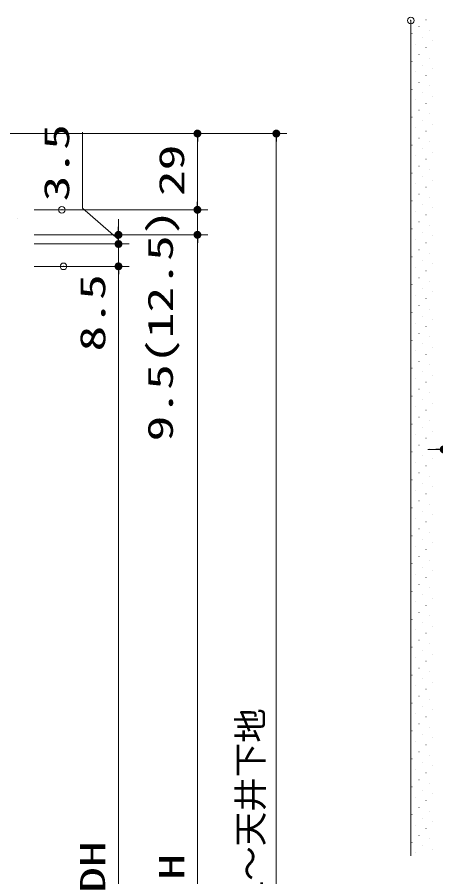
# Model space of a CAD drawing. Units: millimetres, scale not verified. Extents: x -1306 to 1306, y -607 to 607.
# Drawn here: x -177 to -17.9, y -144.9 to 182 of the extents above; entities that cross this region are included whole.
import ezdxf
from ezdxf.enums import TextEntityAlignment as Align

# ---------------------------------------------------------------- set-up
doc = ezdxf.new("R2010")
doc.units = ezdxf.units.MM
doc.header["$LTSCALE"] = 5
doc.header["$PDMODE"] = 32
doc.header["$PDSIZE"] = 2.5
for name, color, linetype, lineweight in [('0-1_線(黄)', 2, 'Continuous', 15), ('1-1_寸法線', 3, 'Continuous', 13), ('1-2_ハッチング', 6, 'Continuous', 9), ('1-4_DEFPOINTS', 7, 'Continuous', 5), ('1-5_0', 3, 'Continuous', 25)]:
    doc.layers.add(name, color=color, linetype=linetype, lineweight=lineweight)
doc.styles.add('ＭＳ ゴシック', font='')
doc.styles.get('ＭＳ ゴシック').set_extended_font_data('MS Gothic')

# ---------------------------------------------------------------- blocks, each defined once
blk = doc.blocks.new('_DOT')
at = {"layer": '1-5_0'}
blk.add_line((-2.5, 0), (-5, 0), dxfattribs=at)
for points in [[(0, 0), (-2.5, 0), (-2.48, 0.313)], [(0, 0), (-2.48, -0.313), (-2.5, 0)], [(0, 0), (-2.48, 0.313), (-2.421, 0.622)], [(0, 0), (-2.421, -0.622), (-2.48, -0.313)], [(0, 0), (-2.421, 0.622), (-2.324, 0.92)], [(0, 0), (-2.324, -0.92), (-2.421, -0.622)], [(0, 0), (-2.324, 0.92), (-2.191, 1.204)], [(0, 0), (-2.191, -1.204), (-2.324, -0.92)], [(0, 0), (-2.191, 1.204), (-2.023, 1.469)], [(0, 0), (-2.023, -1.469), (-2.191, -1.204)], [(0, 0), (-2.023, 1.469), (-1.822, 1.711)], [(0, 0), (-1.822, -1.711), (-2.023, -1.469)], [(0, 0), (-1.822, 1.711), (-1.594, 1.926)], [(0, 0), (-1.594, -1.926), (-1.822, -1.711)], [(0, 0), (-1.594, 1.926), (-1.34, 2.111)], [(0, 0), (-1.34, -2.111), (-1.594, -1.926)], [(0, 0), (-1.34, 2.111), (-1.064, 2.262)], [(0, 0), (-1.064, -2.262), (-1.34, -2.111)], [(0, 0), (-1.064, 2.262), (-0.773, 2.378)], [(0, 0), (-0.773, -2.378), (-1.064, -2.262)], [(0, 0), (-0.773, 2.378), (-0.468, 2.456)], [(0, 0), (-0.468, -2.456), (-0.773, -2.378)], [(0, 0), (-0.468, 2.456), (-0.157, 2.495)], [(0, 0), (-0.157, -2.495), (-0.468, -2.456)], [(0, 0), (-0.157, 2.495), (0.157, 2.495)], [(0, 0), (0.157, -2.495), (-0.157, -2.495)], [(0, 0), (0.157, 2.495), (0.468, 2.456)], [(0, 0), (0.468, 2.456), (0.773, 2.378)], [(0, 0), (0.773, 2.378), (1.064, 2.262)], [(0, 0), (1.064, 2.262), (1.34, 2.111)], [(0, 0), (1.34, 2.111), (1.594, 1.926)], [(0, 0), (1.594, 1.926), (1.822, 1.711)], [(0, 0), (1.822, 1.711), (2.023, 1.469)], [(0, 0), (2.023, 1.469), (2.191, 1.204)], [(0, 0), (2.191, 1.204), (2.324, 0.92)], [(0, 0), (2.324, 0.92), (2.421, 0.622)], [(0, 0), (2.421, 0.622), (2.48, 0.313)], [(0, 0), (2.48, 0.313), (2.5, 0)], [(0, 0), (0.468, -2.456), (0.157, -2.495)], [(0, 0), (0.773, -2.378), (0.468, -2.456)], [(0, 0), (1.064, -2.262), (0.773, -2.378)], [(0, 0), (1.34, -2.111), (1.064, -2.262)], [(0, 0), (1.594, -1.926), (1.34, -2.111)], [(0, 0), (1.822, -1.711), (1.594, -1.926)], [(0, 0), (2.023, -1.469), (1.822, -1.711)], [(0, 0), (2.191, -1.204), (2.023, -1.469)], [(0, 0), (2.324, -0.92), (2.191, -1.204)], [(0, 0), (2.421, -0.622), (2.324, -0.92)], [(0, 0), (2.48, -0.313), (2.421, -0.622)], [(0, 0), (2.5, 0), (2.48, -0.313)]]:
    blk.add_solid(points, dxfattribs=at)

msp = doc.modelspace()

# ---------------------------------------------------------------- linework, layer by layer
at = {"layer": '0-1_線(黄)'}
msp.add_line((-27.376, -136.992), (-27.376, 180.725), dxfattribs=at)
at = {"layer": '1-1_寸法線'}
for p, q in [((-208.001, 137.723), (-74.501, 137.723)), ((-189.539, 137.723), (-104.501, 137.723)), ((-108.501, 111.723), (-108.501, 134.723)), ((-78.501, -377.777), (-78.501, 134.723)), ((-108.501, 111.723), (-108.501, 114.723)), ((-170.501, 108.723), (-104.501, 108.723)), ((-152.039, 108.723), (-104.501, 108.723)), ((-108.501, 108.723), (-108.501, 99.223)), ((-138.501, 102.223), (-138.501, 105.223)), ((-138.501, 98.723), (-138.501, 101.723)), ((-138.501, 98.723), (-138.501, 101.723)), ((-170.501, 99.223), (-104.501, 99.223)), ((-170.501, 99.223), (-134.501, 99.223)), ((-170.501, 99.223), (-104.501, 99.223)), ((-138.501, 99.223), (-138.501, 95.723)), ((-138.501, 99.223), (-138.501, 95.723)), ((-170.501, 95.723), (-134.501, 95.723)), ((-170.501, 95.723), (-134.501, 95.723)), ((-138.501, 95.723), (-138.501, 87.223)), ((-108.501, 96.223), (-108.501, -377.777)), ((-108.501, 96.223), (-108.501, 18.08)), ((-138.501, 92.723), (-138.501, 89.723)), ((-170.501, 87.223), (-134.501, 87.223)), ((-151.375, 87.223), (-134.501, 87.223)), ((-138.501, 84.223), (-138.501, 52.271)), ((-138.501, 84.223), (-138.501, -365.777)), ((-17.876, 17.598), (-20.876, 17.598))]:
    msp.add_line(p, q, dxfattribs=at)
msp.add_lwpolyline([(-138.501, 97.473), (-152.2, 109.353), (-152.2, 138.306)], dxfattribs=at)
at = {"layer": '1-2_ハッチング'}
for p, q in [((-21.644, 181.026), (-21.594, 181.026)), ((-24.296, 178.375), (-24.246, 178.375)), ((-20.318, 177.049), (-20.268, 177.049)), ((-26.947, 175.723), (-26.897, 175.723)), ((-22.97, 174.397), (-22.92, 174.397)), ((-25.621, 171.745), (-25.571, 171.745)), ((-21.644, 170.42), (-21.594, 170.42)), ((-18.992, 173.071), (-18.942, 173.071)), ((-24.296, 167.768), (-24.246, 167.768)), ((-26.947, 165.116), (-26.897, 165.116)), ((-22.97, 163.79), (-22.92, 163.79)), ((-20.318, 166.442), (-20.268, 166.442)), ((-25.621, 161.139), (-25.571, 161.139)), ((-18.992, 162.465), (-18.942, 162.465)), ((-24.296, 157.161), (-24.246, 157.161)), ((-21.644, 159.813), (-21.594, 159.813)), ((-26.947, 154.51), (-26.897, 154.51)), ((-20.318, 155.836), (-20.268, 155.836)), ((-25.621, 150.532), (-25.571, 150.532)), ((-22.97, 153.184), (-22.92, 153.184)), ((-18.992, 151.858), (-18.942, 151.858)), ((-21.644, 149.206), (-21.594, 149.206)), ((-26.947, 143.903), (-26.897, 143.903)), ((-24.296, 146.555), (-24.246, 146.555)), ((-20.318, 145.229), (-20.268, 145.229)), ((-22.97, 142.577), (-22.92, 142.577)), ((-18.992, 141.251), (-18.942, 141.251)), ((-25.621, 139.926), (-25.571, 139.926)), ((-21.644, 138.6), (-21.594, 138.6)), ((-24.296, 135.948), (-24.246, 135.948)), ((-20.318, 134.622), (-20.268, 134.622)), ((-26.947, 133.297), (-26.897, 133.297)), ((-22.97, 131.971), (-22.92, 131.971)), ((-25.621, 129.319), (-25.571, 129.319)), ((-21.644, 127.993), (-21.594, 127.993)), ((-18.992, 130.645), (-18.942, 130.645)), ((-24.296, 125.342), (-24.246, 125.342)), ((-26.947, 122.69), (-26.897, 122.69)), ((-22.97, 121.364), (-22.92, 121.364)), ((-20.318, 124.016), (-20.268, 124.016)), ((-25.621, 118.712), (-25.571, 118.712)), ((-18.992, 120.038), (-18.942, 120.038)), ((-24.296, 114.735), (-24.246, 114.735)), ((-21.644, 117.387), (-21.594, 117.387)), ((-26.947, 112.083), (-26.897, 112.083)), ((-20.318, 113.409), (-20.268, 113.409)), ((-25.621, 108.106), (-25.571, 108.106)), ((-22.97, 110.757), (-22.92, 110.757)), ((-18.992, 109.432), (-18.942, 109.432)), ((-176.766, 105.454), (-176.716, 105.454)), ((-21.644, 106.78), (-21.594, 106.78)), ((-26.947, 101.477), (-26.897, 101.477)), ((-24.296, 104.128), (-24.246, 104.128)), ((-20.318, 102.803), (-20.268, 102.803)), ((-22.97, 100.151), (-22.92, 100.151)), ((-18.992, 98.825), (-18.942, 98.825)), ((-25.621, 97.499), (-25.571, 97.499)), ((-21.644, 96.173), (-21.594, 96.173)), ((-24.296, 93.522), (-24.246, 93.522)), ((-20.318, 92.196), (-20.268, 92.196)), ((-26.947, 90.87), (-26.897, 90.87)), ((-22.97, 89.544), (-22.92, 89.544)), ((-25.621, 86.893), (-25.571, 86.893)), ((-21.644, 85.567), (-21.594, 85.567)), ((-18.992, 88.218), (-18.942, 88.218)), ((-24.296, 82.915), (-24.246, 82.915)), ((-26.947, 80.263), (-26.897, 80.263)), ((-22.97, 78.938), (-22.92, 78.938)), ((-20.318, 81.589), (-20.268, 81.589)), ((-25.621, 76.286), (-25.571, 76.286)), ((-18.992, 77.612), (-18.942, 77.612)), ((-24.296, 72.309), (-24.246, 72.309)), ((-21.644, 74.96), (-21.594, 74.96)), ((-26.947, 69.657), (-26.897, 69.657)), ((-20.318, 70.983), (-20.268, 70.983)), ((-25.621, 65.679), (-25.571, 65.679)), ((-22.97, 68.331), (-22.92, 68.331)), ((-18.992, 67.005), (-18.942, 67.005)), ((-21.644, 64.354), (-21.594, 64.354)), ((-26.947, 59.05), (-26.897, 59.05)), ((-24.296, 61.702), (-24.246, 61.702)), ((-20.318, 60.376), (-20.268, 60.376)), ((-22.97, 57.724), (-22.92, 57.724)), ((-18.992, 56.399), (-18.942, 56.399)), ((-25.621, 55.073), (-25.571, 55.073)), ((-21.644, 53.747), (-21.594, 53.747)), ((-24.296, 51.095), (-24.246, 51.095)), ((-20.318, 49.77), (-20.268, 49.77)), ((-26.947, 48.444), (-26.897, 48.444)), ((-22.97, 47.118), (-22.92, 47.118)), ((-18.992, 45.792), (-18.942, 45.792)), ((-25.621, 44.466), (-25.571, 44.466)), ((-21.644, 43.14), (-21.594, 43.14)), ((-24.296, 40.489), (-24.246, 40.489)), ((-26.947, 37.837), (-26.897, 37.837)), ((-22.97, 36.511), (-22.92, 36.511)), ((-20.318, 39.163), (-20.268, 39.163)), ((-25.621, 33.86), (-25.571, 33.86)), ((-18.992, 35.185), (-18.942, 35.185)), ((-24.296, 29.882), (-24.246, 29.882)), ((-21.644, 32.534), (-21.594, 32.534)), ((-26.947, 27.23), (-26.897, 27.23)), ((-20.318, 28.556), (-20.268, 28.556)), ((-25.621, 23.253), (-25.571, 23.253)), ((-22.97, 25.905), (-22.92, 25.905)), ((-18.992, 24.579), (-18.942, 24.579)), ((-21.644, 21.927), (-21.594, 21.927)), ((-26.947, 16.624), (-26.897, 16.624)), ((-24.296, 19.276), (-24.246, 19.276)), ((-20.318, 17.95), (-20.268, 17.95)), ((-22.97, 15.298), (-22.92, 15.298)), ((-18.992, 13.972), (-18.942, 13.972)), ((-25.621, 12.646), (-25.571, 12.646)), ((-21.644, 11.321), (-21.594, 11.321)), ((-24.296, 8.669), (-24.246, 8.669)), ((-20.318, 7.343), (-20.268, 7.343)), ((-26.947, 6.017), (-26.897, 6.017)), ((-22.97, 4.691), (-22.92, 4.691)), ((-18.992, 3.366), (-18.942, 3.366)), ((-25.621, 2.04), (-25.571, 2.04)), ((-21.644, 0.714), (-21.594, 0.714)), ((-24.296, -1.938), (-24.246, -1.938)), ((-20.318, -3.263), (-20.268, -3.263)), ((-26.947, -4.589), (-26.897, -4.589)), ((-22.97, -5.915), (-22.92, -5.915)), ((-25.621, -8.567), (-25.571, -8.567)), ((-18.992, -7.241), (-18.942, -7.241)), ((-24.296, -12.544), (-24.246, -12.544)), ((-21.644, -9.893), (-21.594, -9.893)), ((-26.947, -15.196), (-26.897, -15.196)), ((-20.318, -13.87), (-20.268, -13.87)), ((-25.621, -19.173), (-25.571, -19.173)), ((-22.97, -16.522), (-22.92, -16.522)), ((-18.992, -17.848), (-18.942, -17.848)), ((-21.644, -20.499), (-21.594, -20.499)), ((-26.947, -25.803), (-26.897, -25.803)), ((-24.296, -23.151), (-24.246, -23.151)), ((-20.318, -24.477), (-20.268, -24.477)), ((-22.97, -27.128), (-22.92, -27.128)), ((-18.992, -28.454), (-18.942, -28.454)), ((-25.621, -29.78), (-25.571, -29.78)), ((-21.644, -31.106), (-21.594, -31.106)), ((-24.296, -33.757), (-24.246, -33.757)), ((-20.318, -35.083), (-20.268, -35.083)), ((-26.947, -36.409), (-26.897, -36.409)), ((-22.97, -37.735), (-22.92, -37.735)), ((-18.992, -39.061), (-18.942, -39.061)), ((-25.621, -40.387), (-25.571, -40.387)), ((-21.644, -41.712), (-21.594, -41.712)), ((-24.296, -44.364), (-24.246, -44.364)), ((-20.318, -45.69), (-20.268, -45.69)), ((-26.947, -47.016), (-26.897, -47.016)), ((-22.97, -48.342), (-22.92, -48.342)), ((-25.621, -50.993), (-25.571, -50.993)), ((-18.992, -49.667), (-18.942, -49.667)), ((-24.296, -54.971), (-24.246, -54.971)), ((-21.644, -52.319), (-21.594, -52.319)), ((-26.947, -57.622), (-26.897, -57.622)), ((-20.318, -56.296), (-20.268, -56.296)), ((-25.621, -61.6), (-25.571, -61.6)), ((-22.97, -58.948), (-22.92, -58.948)), ((-18.992, -60.274), (-18.942, -60.274)), ((-21.644, -62.926), (-21.594, -62.926)), ((-26.947, -68.229), (-26.897, -68.229)), ((-24.296, -65.577), (-24.246, -65.577)), ((-20.318, -66.903), (-20.268, -66.903)), ((-22.97, -69.555), (-22.92, -69.555)), ((-18.992, -70.881), (-18.942, -70.881)), ((-25.621, -72.206), (-25.571, -72.206)), ((-21.644, -73.532), (-21.594, -73.532)), ((-24.296, -76.184), (-24.246, -76.184)), ((-20.318, -77.51), (-20.268, -77.51)), ((-26.947, -78.836), (-26.897, -78.836)), ((-22.97, -80.161), (-22.92, -80.161)), ((-18.992, -81.487), (-18.942, -81.487)), ((-25.621, -82.813), (-25.571, -82.813)), ((-21.644, -84.139), (-21.594, -84.139)), ((-24.296, -86.79), (-24.246, -86.79)), ((-20.318, -88.116), (-20.268, -88.116)), ((-26.947, -89.442), (-26.897, -89.442)), ((-22.97, -90.768), (-22.92, -90.768)), ((-25.621, -93.42), (-25.571, -93.42)), ((-21.644, -94.745), (-21.594, -94.745)), ((-18.992, -92.094), (-18.942, -92.094)), ((-24.296, -97.397), (-24.246, -97.397)), ((-26.947, -100.049), (-26.897, -100.049)), ((-20.318, -98.723), (-20.268, -98.723)), ((-25.621, -104.026), (-25.571, -104.026)), ((-22.97, -101.375), (-22.92, -101.375)), ((-18.992, -102.7), (-18.942, -102.7)), ((-21.644, -105.352), (-21.594, -105.352)), ((-26.947, -110.655), (-26.897, -110.655)), ((-24.296, -108.004), (-24.246, -108.004)), ((-20.318, -109.33), (-20.268, -109.33)), ((-22.97, -111.981), (-22.92, -111.981)), ((-18.992, -113.307), (-18.942, -113.307)), ((-25.621, -114.633), (-25.571, -114.633)), ((-21.644, -115.959), (-21.594, -115.959)), ((-24.296, -118.61), (-24.246, -118.61)), ((-20.318, -119.936), (-20.268, -119.936)), ((-26.947, -121.262), (-26.897, -121.262)), ((-22.97, -122.588), (-22.92, -122.588)), ((-18.992, -123.914), (-18.942, -123.914)), ((-25.621, -125.239), (-25.571, -125.239)), ((-21.644, -126.565), (-21.594, -126.565)), ((-24.296, -129.217), (-24.246, -129.217)), ((-20.318, -130.543), (-20.268, -130.543)), ((-26.947, -131.869), (-26.897, -131.869)), ((-22.97, -133.194), (-22.92, -133.194)), ((-25.621, -135.846), (-25.571, -135.846)), ((-18.992, -134.52), (-18.942, -134.52))]:
    msp.add_line(p, q, dxfattribs=at)
at = {"layer": '1-4_DEFPOINTS'}
for p in [(-27.376, 180.723), (-108.501, 137.723), (-78.501, 137.723), (-160.039, 108.723), (-108.501, 99.223), (-138.501, 95.723), (-159.375, 87.223), (-138.501, 87.223)]:
    msp.add_point(p, dxfattribs=at)

# ---------------------------------------------------------------- block references
at = {"layer": '1-1_寸法線', "xscale": 0.6, "yscale": 0.6}
for p, rotation in [((-108.501, 137.723), 90), ((-78.501, 137.723), 90), ((-108.501, 108.723), 270), ((-108.501, 108.723), 270), ((-138.501, 99.223), 270), ((-138.501, 95.723), 270), ((-138.501, 95.723), 270), ((-108.501, 99.223), 90), ((-108.501, 99.223), 90), ((-138.501, 87.223), 90), ((-138.501, 87.223), 90)]:
    msp.add_blockref('_DOT', p, dxfattribs=dict(at, rotation=rotation))
msp.add_blockref('_DOT', (-14.876, 17.598), dxfattribs=at)

# ---------------------------------------------------------------- texts
at = {"layer": '1-1_寸法線', "style": 'ＭＳ ゴシック', "width": 1.5}
for s, p in [('3.5', (-154.35, 111.925)), ('29', (-110.651, 113.938)), ('9.5(12.5)', (-114.937, 20.652)), ('8.5', (-140.651, 54.842)), ('DH', (-140.651, -151.015)), ('H', (-110.651, -146.015))]:
    msp.add_text(s, height=9.604, rotation=90, dxfattribs=at).set_placement(p, align=Align.BOTTOM_LEFT)
at = {"layer": '1-1_寸法線', "style": 'ＭＳ ゴシック'}
msp.add_text('FL～天井下地', height=9.621, rotation=90, dxfattribs=at).set_placement((-80.651, -159.518), align=Align.BOTTOM_LEFT)

doc.saveas('drawing.dxf')
